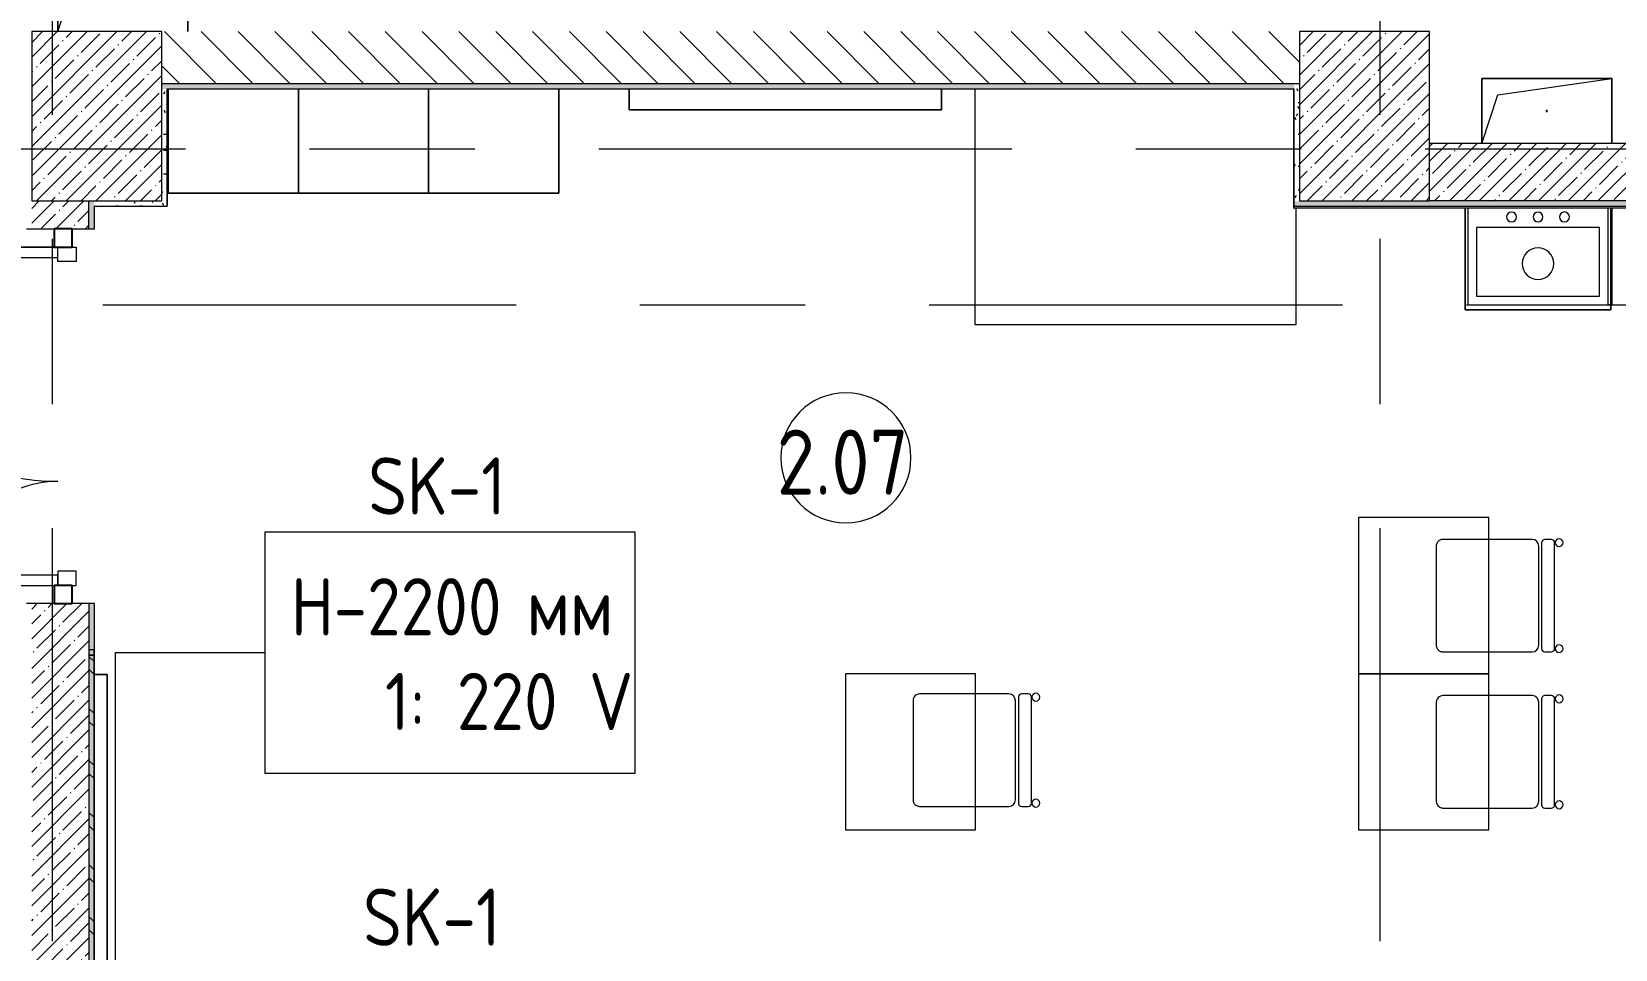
# Model space of a CAD drawing. Header units: millimetres. Extents: x 35147 to 231677, y -8553 to 29000.
# Drawn here: x 75480 to 81563, y 8024 to 11550 of the extents above; entities that cross this region are included whole.
import ezdxf

# ---------------------------------------------------------------- set-up
doc = ezdxf.new("R2010")
doc.units = ezdxf.units.MM
doc.linetypes.add('Осевая', pattern=[3175, 635, -476.25, 1587.5, -476.25])
for name, color, linetype, lineweight in [('A-AREA-IDEN', 7, 'Continuous', 9), ('A-DETL-GENF', 7, 'Continuous', 9), ('A-DOOR', 7, 'Continuous', 9), ('A-GENM', 7, 'Continuous', 9), ('A-GLAZ-CWMG', 7, 'Continuous', 9), ('A-GLAZ-CWMG-1', 7, 'Continuous', 25), ('A-WALL', 7, 'Continuous', 9), ('E-ELEC-FIXT-IDEN', 7, 'Continuous', 9), ('I-FURN', 7, 'Continuous', 9), ('I-WALL', 7, 'Continuous', 9), ('P-SANR-FIXT', 7, 'Continuous', 9), ('S-COLS', 7, 'Continuous', 9), ('Оси-2', 7, 'Осевая', 9)]:
    doc.layers.add(name, color=color, linetype=linetype, lineweight=lineweight)
for name, color, linetype, lineweight, true_color in [('A-WALL-1', 7, 'Continuous', 9, 0x3c3c3c), ('A-WALL-FNSH-1', 7, 'Continuous', 9, 0x3c3c3c), ('I-FURN-1', 7, 'Continuous', 9, 0xf0f0f0)]:
    doc.layers.add(name, color=color, linetype=linetype, lineweight=lineweight, true_color=true_color)
doc.styles.add('GOST Common', font='GOST_Common.ttf', dxfattribs={"width": 0.9, "height": 220})
doc.styles.add('GOST Common_1', font='GOST_Common.ttf', dxfattribs={"width": 0.9, "height": 250})
pattern_1 = [(45, (0, 0), (-57.02463, 57.02463), []), (45, (57.025, 0), (-57.02463, 57.02463), [100.806, -20.161, 3.353, -16.808])]
pattern_2 = [(0, (0, 0), (121.92, 30.48), [10.058, -81.382, 10.058, -81.382, -487.68]), (0, (0, 0), (121.92, 30.48), [-182.88, 10.058, -172.822, 10.058, -81.382, -213.36]), (0, (0, 0), (121.92, 30.48), [-457.2, 10.058, -50.902, 10.058, -142.342]), (120, (45.72, 15.24), (-87.356454, 90.345817), [10.058, -81.382, 10.058, -81.382, -487.68]), (120, (45.72, 15.24), (-87.356454, 90.345817), [-182.88, 10.058, -172.822, 10.058, -81.382, -213.36]), (120, (45.72, 15.24), (-87.356454, 90.345817), [-457.2, 10.058, -50.902, 10.058, -142.342]), (240, (60.96, 76.2), (-34.563546, -120.825817), [10.058, -81.382, 10.058, -81.382, -487.68]), (240, (60.96, 76.2), (-34.563546, -120.825817), [-182.88, 10.058, -172.822, 10.058, -81.382, -213.36]), (240, (60.96, 76.2), (-34.563546, -120.825817), [-457.2, 10.058, -50.902, 10.058, -142.342])]

# ---------------------------------------------------------------- blocks, each defined once
blk = doc.blocks.new('BSC_Колонна _Прямоугольная - 650х500-23287315-План размещения напольных электротехнических лючков и розеток 2 этажа в осях 12-23')
at = {"layer": 'S-COLS'}
h = blk.add_hatch(dxfattribs=at)
h.set_pattern_fill('FP_42', color=256, style=0, pattern_type=2)
h.set_pattern_definition([(135, (11225, -75730), (-57.02463, -57.02463), []), (135, (11225, -75672.975), (-57.02463, -57.02463), [100.806, -20.161, 3.353, -16.808])])
h.paths.add_polyline_path([(325, -250), (325, 250), (-325, 250), (-325, -250)])
for p, q in [((325, 250), (-325, 250)), ((-325, 250), (-325, -250)), ((325, -250), (325, 250)), ((-325, -250), (325, -250))]:
    blk.add_line(p, q, dxfattribs=at)
blk = doc.blocks.new('GM_Отверстие прямоугольное _в плите_ - Отверстие-V42-План размещения напольных электротехнических лючков и розеток 2 этажа в осях 12-23')
at = {"layer": 'A-GENM'}
for p, q in [((-250, -125), (-250, 125)), ((-250, 125), (250, 125)), ((250, 125), (-250, 125)), ((-250, 125), (-250, -125)), ((-187.5, 62.5), (250, 125)), ((250, 125), (250, -125)), ((250, -125), (250, 125)), ((-250, -125), (-187.5, 62.5))]:
    blk.add_line(p, q, dxfattribs=at)
for start, end in [(360, 180), (180, 360)]:
    blk.add_arc((0, 0), 2.5, start, end, dxfattribs=at)
blk = doc.blocks.new('SND_2D_Раковина - 500x400 без поручня-20345596-План размещения напольных электротехнических лючков и розеток 2 этажа в осях 12-23')
at = {"layer": 'P-SANR-FIXT'}
for p, q in [((-250, 220), (-246.7, 220)), ((-250, -152), (-250, 220)), ((-250, 220), (-250, -152)), ((-246.7, 220), (-250, 220)), ((-246.7, 220), (-236.4, 220)), ((-236.4, 220), (-246.7, 220))]:
    blk.add_line(p, q, dxfattribs=at)
blk = doc.blocks.new('BSC_Колонна _Прямоугольная - 650х500-V55-План размещения напольных электротехнических лючков и розеток 2 этажа в осях 12-23')
at = {"layer": 'S-COLS'}
h = blk.add_hatch(dxfattribs=at)
h.set_pattern_fill('FP_56', color=256, style=0, pattern_type=2)
h.set_pattern_definition([(135, (11225, -80600), (-57.02463, -57.02463), []), (135, (11225, -80542.975), (-57.02463, -57.02463), [100.806, -20.161, 3.353, -16.808])])
h.paths.add_polyline_path([(325, -107.7), (325, 250), (-325, 250), (-325, -250), (325, -250)])
for p, q in [((325, 250), (-325, 250)), ((-325, 250), (-325, -250)), ((325, -250), (325, 250)), ((-325, -250), (325, -250))]:
    blk.add_line(p, q, dxfattribs=at)
blk = doc.blocks.new('GM_Отверстие прямоугольное _в плите_ - Отверстие-V59-План размещения напольных электротехнических лючков и розеток 2 этажа в осях 12-23')
at = {"layer": 'A-GENM'}
for p, q in [((-250, -125), (-250, 125)), ((-250, 125), (250, 125)), ((250, 125), (-250, 125)), ((-250, 125), (-250, -125)), ((-187.5, 62.5), (250, 125)), ((250, 125), (250, -125)), ((250, -125), (250, 125)), ((-250, -125), (-187.5, 62.5))]:
    blk.add_line(p, q, dxfattribs=at)
for start, end in [(360, 180), (180, 360)]:
    blk.add_arc((0, 0), 2.5, start, end, dxfattribs=at)
blk = doc.blocks.new('Стол базовый прямоугольный - 1_7а-25476368-План размещения напольных электротехнических лючков и розеток 2 этажа в осях 12-23')
at = {"layer": 'I-FURN-1'}
for p, q in [((250, 300), (-250, 300)), ((-250, 300), (-250, -300)), ((250, -300), (250, 300)), ((-250, -300), (250, -300))]:
    blk.add_line(p, q, dxfattribs=at)
blk = doc.blocks.new('Стул Breuer - 1_9а-V129-План размещения напольных электротехнических лючков и розеток 2 этажа в осях 12-23')
at = {"layer": 'I-FURN-1'}
for p, q in [((-215.9, 215.9), (-215.9, 40)), ((190.5, 241.3), (-190.5, 241.3)), ((215.9, 40), (215.9, 215.9)), ((-215.9, 40), (-215.9, -127)), ((215.9, -127), (215.9, 40)), ((-215.9, -176.2), (-215.9, -200.8)), ((203.2, -163.5), (-203.2, -163.5)), ((-190.5, -152.4), (190.5, -152.4)), ((215.9, -200.8), (215.9, -176.2)), ((-203.2, -213.5), (203.2, -213.5))]:
    blk.add_line(p, q, dxfattribs=at)
for centre, radius, start, end in [((-190.5, 215.9), 25.4, 150, 180), ((-190.5, 215.9), 25.4, 120, 150), ((-190.5, 215.9), 25.4, 90, 120), ((190.5, 215.9), 25.4, 75, 90), ((190.5, 215.9), 25.4, 45, 75), ((190.5, 215.9), 25.4, 0, 45), ((-190.5, -127), 25.4, 180, 270), ((-203.2, -176.2), 12.7, 90, 180), ((190.5, -127), 25.4, 270, 360), ((203.2, -176.2), 12.7, 360, 90), ((-203.5, -230.6), 15.1, 360, 180), ((-203.5, -230.6), 15.1, 180, 360), ((-203.2, -200.8), 12.7, 180, 270), ((203.7, -230.6), 15.1, 360, 180), ((203.7, -230.6), 15.1, 180, 360), ((203.2, -200.8), 12.7, 270, 360)]:
    blk.add_arc(centre, radius, start, end, dxfattribs=at)
blk = doc.blocks.new('Стул Breuer - 1_9а-V130-План размещения напольных электротехнических лючков и розеток 2 этажа в осях 12-23')
at = {"layer": 'I-FURN-1'}
for p, q in [((-215.9, 215.9), (-215.9, 40)), ((190.5, 241.3), (-190.5, 241.3)), ((215.9, 40), (215.9, 215.9)), ((-215.9, 40), (-215.9, -127)), ((215.9, -127), (215.9, 40)), ((-215.9, -176.2), (-215.9, -200.8)), ((203.2, -163.5), (-203.2, -163.5)), ((-190.5, -152.4), (190.5, -152.4)), ((215.9, -200.8), (215.9, -176.2)), ((-203.2, -213.5), (203.2, -213.5))]:
    blk.add_line(p, q, dxfattribs=at)
for centre, radius, start, end in [((-190.5, 215.9), 25.4, 165, 180), ((-190.5, 215.9), 25.4, 135, 165), ((-190.5, 215.9), 25.4, 90, 135), ((190.5, 215.9), 25.4, 0, 90), ((-190.5, -127), 25.4, 180, 270), ((-203.2, -176.2), 12.7, 90, 180), ((190.5, -127), 25.4, 270, 360), ((203.2, -176.2), 12.7, 360, 90), ((-203.5, -230.6), 15.1, 360, 180), ((-203.5, -230.6), 15.1, 180, 360), ((-203.2, -200.8), 12.7, 180, 270), ((203.7, -230.6), 15.1, 360, 180), ((203.7, -230.6), 15.1, 180, 360), ((203.2, -200.8), 12.7, 270, 360)]:
    blk.add_arc(centre, radius, start, end, dxfattribs=at)
blk = doc.blocks.new('Стол базовый прямоугольный - 1_290-V137-План размещения напольных электротехнических лючков и розеток 2 этажа в осях 12-23')
at = {"layer": 'I-FURN-1'}
for p, q in [((-617.5, 450), (-617.5, -455)), ((617.5, -455), (617.5, -8)), ((-617.5, -455), (617.5, -455))]:
    blk.add_line(p, q, dxfattribs=at)
blk = doc.blocks.new('Стул Breuer - 1_9а-V138-План размещения напольных электротехнических лючков и розеток 2 этажа в осях 12-23')
at = {"layer": 'I-FURN-1'}
for p, q in [((-215.9, 215.9), (-215.9, 1)), ((190.5, 241.3), (-190.5, 241.3)), ((215.9, 1), (215.9, 215.9)), ((-215.9, 1), (-215.9, -127)), ((215.9, -127), (215.9, 1)), ((-215.9, -176.2), (-215.9, -200.8)), ((203.2, -163.5), (-203.2, -163.5)), ((-190.5, -152.4), (190.5, -152.4)), ((215.9, -200.8), (215.9, -176.2)), ((-203.2, -213.5), (203.2, -213.5))]:
    blk.add_line(p, q, dxfattribs=at)
for centre, radius, start, end in [((-190.5, 215.9), 25.4, 135, 180), ((-190.5, 215.9), 25.4, 105, 135), ((-190.5, 215.9), 25.4, 90, 105), ((190.5, 215.9), 25.4, 0, 90), ((-190.5, -127), 25.4, 180, 270), ((-203.2, -176.2), 12.7, 90, 180), ((190.5, -127), 25.4, 270, 360), ((203.2, -176.2), 12.7, 360, 90), ((-203.5, -230.6), 15.1, 360, 180), ((-203.5, -230.6), 15.1, 180, 360), ((-203.2, -200.8), 12.7, 180, 270), ((203.7, -230.6), 15.1, 360, 180), ((203.7, -230.6), 15.1, 180, 360), ((203.2, -200.8), 12.7, 270, 360)]:
    blk.add_arc(centre, radius, start, end, dxfattribs=at)
blk = doc.blocks.new('Зеркало обычное - Доска-32858947-План размещения напольных электротехнических лючков и розеток 2 этажа в осях 12-23')
at = {"layer": 'I-FURN'}
h = blk.add_hatch(dxfattribs=at)
h.set_pattern_fill('FP_59', color=256, style=0, pattern_type=2)
h.set_pattern_definition([(45, (50, 50), (-199.9995, 0), [141.421, -141.421]), (45, (100, 50), (-199.9995, 0), [70.711, -212.132]), (45, (50, 100), (-199.9995, 0), [70.711, -212.132])])
h.paths.add_polyline_path([(-2005, 40), (2005, 40), (2005, 60), (-2005, 60)])
at = {"layer": 'I-FURN-1'}
for p, q in [((2025, 60), (-2025, 60)), ((-2025, 60), (-2025, 40)), ((-2025, 40), (2025, 40)), ((2005, 60), (-2005, 60)), ((-2005, 60), (-2005, 40)), ((2005, 60), (-2005, 60)), ((-2005, 40), (-2005, 60)), ((-2005, 40), (2005, 40)), ((-2005, 40), (2005, 40)), ((2005, 40), (2005, 60)), ((2005, 60), (2005, 40)), ((2025, 40), (2025, 60))]:
    blk.add_line(p, q, dxfattribs=at)
blk = doc.blocks.new('Мойка кухонная - Мойка Steel Hammer SH R 5151 GLOWE 2-25614168-План размещения напольных электротехнических лючков и розеток 2 этажа в осях 12-23')
at = {"layer": 'P-SANR-FIXT'}
for p, q in [((-270, -28), (-270, -400)), ((270, -400), (270, -28)), ((236.1, -102.3), (-236.6, -102.3)), ((-236.6, -102.3), (-236.6, -366.4)), ((236.1, -366.4), (236.1, -102.3)), ((-270, -400), (270, -400)), ((-236.6, -366.4), (236.1, -366.4))]:
    blk.add_line(p, q, dxfattribs=at)
for centre, radius, start, end in [((-101.6, -61.9), 19, 90, 180), ((-101.6, -61.9), 19, 360, 90), ((0, -61.9), 19, 360, 180), ((101.6, -61.9), 19.1, 360, 180), ((-101.6, -61.9), 19, 180, 270), ((-101.6, -61.9), 19.1, 270, 360), ((0, -61.9), 19, 180, 360), ((101.6, -61.9), 19.1, 180, 360), ((0, -241.3), 60.5, 360, 180), ((0, -241.3), 60.5, 180, 360)]:
    blk.add_arc(centre, radius, start, end, dxfattribs=at)
blk = doc.blocks.new('1_113 тумба - 1_113 тумба-V194-План размещения напольных электротехнических лючков и розеток 2 этажа в осях 12-23')
at = {"layer": 'I-FURN-1'}
for p, q in [((-400, 1500), (0, 1500)), ((-400, 0), (-400, 1500)), ((0, 1500), (-400, 1500)), ((-400, 1500), (-400, 1000)), ((-400, 1000), (-400, 1500)), ((-400, 1500), (0, 1500)), ((0, 1500), (0, 0)), ((0, 1500), (0, 1000)), ((0, 1000), (-400, 1000)), ((-400, 1000), (-400, 500)), ((-400, 500), (-400, 1000)), ((-400, 1000), (0, 1000)), ((-400, 1000), (0, 1000)), ((0, 1000), (-400, 1000)), ((0, 1000), (0, 500)), ((-400, 500), (0, 500)), ((0, 500), (-400, 500)), ((0, 500), (-400, 500)), ((-400, 500), (-400, 0)), ((-400, 0), (-400, 500)), ((-400, 500), (0, 500)), ((0, 500), (0, 0)), ((0, 0), (-400, 0)), ((-400, 0), (0, 0)), ((0, 0), (-400, 0))]:
    blk.add_line(p, q, dxfattribs=at)
blk = doc.blocks.new('Прямоугольный импост - 50 x 70 мм-31927764-План размещения напольных электротехнических лючков и розеток 2 этажа в осях 12-23')
at = {"layer": 'A-GLAZ-CWMG-1'}
for p, q in [((-70, 35), (0, 35)), ((-70, -35), (-70, 35)), ((0, 35), (0, -35)), ((0, -35), (-70, -35))]:
    blk.add_line(p, q, dxfattribs=at)
blk = doc.blocks.new('Дверь_Витражная_остекление_ - ДВН_ДАО_Главный вход_1200 в свету Д-22 _п_-32403398-План размещения напольных электротехнических лючков и розеток 2 этажа в осях 12-23')
at = {"layer": 'A-DETL-GENF'}
for p, q in [((650, 920), (610, 920)), ((610, 920), (610, 20)), ((650, 35), (650, 920)), ((-610, 420), (-650, 420)), ((-650, 420), (-650, 35)), ((-610, 20), (-610, 420)), ((-650, 20), (-610, 20)), ((-595, 20), (-650, 20)), ((-595, -50), (-595, 20)), ((595, -50), (595, 20)), ((595, 20), (650, 20)), ((610, 20), (650, 20)), ((-650, -35), (-650, -50)), ((-650, -50), (-595, -50)), ((650, -50), (595, -50)), ((650, -35), (650, -50))]:
    blk.add_line(p, q, dxfattribs=at)
at = {"layer": 'A-DOOR'}
for p, q in [((650, 920), (650, 35)), ((-650, 420), (-650, 35))]:
    blk.add_line(p, q, dxfattribs=at)
for centre, radius, start, end in [((650, 20), 900, 90, 180), ((-650, 20), 400, 360, 90)]:
    blk.add_arc(centre, radius, start, end, dxfattribs=at)
blk = doc.blocks.new('Прямоугольный импост - 50 x 70 мм-31701779-План размещения напольных электротехнических лючков и розеток 2 этажа в осях 12-23')
at = {"layer": 'A-GLAZ-CWMG-1'}
for p, q in [((0, 35), (-70, 35)), ((-70, 35), (-70, -35)), ((0, -35), (0, 35)), ((-70, -35), (0, -35))]:
    blk.add_line(p, q, dxfattribs=at)
blk = doc.blocks.new('Марка_Помещения - Номер-25198446-План размещения напольных электротехнических лючков и розеток 2 этажа в осях 12-23')
at = {"layer": 'A-AREA-IDEN'}
for start, end in [(360, 180), (180, 360)]:
    blk.add_arc((0, 0), 2.5, start, end, dxfattribs=at)

msp = doc.modelspace()

# ---------------------------------------------------------------- hatches: boundary and pattern name
at = {"layer": 'I-WALL'}
h = msp.add_hatch(dxfattribs=at)
h.set_pattern_fill('FP_19', color=256, style=0, pattern_type=2)
h.set_pattern_definition([(135, (0, 0), (-70.71068, -70.71068), [])])
h.paths.add_polyline_path([(80350, 11350), (80350, 11550), (75980, 11550), (75980, 11350), (80330, 11350)])
h = msp.add_hatch(dxfattribs=at)
h.set_pattern_fill('FP_58', color=256, style=0, pattern_type=2)
h.set_pattern_definition(pattern_2)
h.paths.add_polyline_path([(80329, 11330), (80330, 11330), (80330, 11350), (75980, 11350), (75980, 11330), (79036.6, 11330)])
h = msp.add_hatch(dxfattribs=at)
h.set_pattern_fill('FP_58', color=256, style=0, pattern_type=2)
h.set_pattern_definition(pattern_2)
h.paths.add_polyline_path([(75980, 10880), (76000, 10880), (76000, 11330), (75980, 11330), (75980, 10900)])
h = msp.add_hatch(dxfattribs=at)
h.set_pattern_fill('FP_58', color=256, style=0, pattern_type=2)
h.set_pattern_definition(pattern_2)
h.paths.add_polyline_path([(80350, 10900), (80350, 11350), (80330, 11350), (80330, 10900)])
h = msp.add_hatch(dxfattribs=at)
h.set_pattern_fill('FP_17', color=256, style=0, pattern_type=2)
h.set_pattern_definition(pattern_1)
h.paths.add_polyline_path([(84200, 10900), (84200, 11120), (80850, 11120), (80850, 10900), (83403.8, 10900)])
h = msp.add_hatch(dxfattribs=at)
h.set_pattern_fill('FP_17', color=256, style=0, pattern_type=2)
h.set_pattern_definition(pattern_1)
h.paths.add_polyline_path([(75700, 7900), (75700, 9352.3), (75480, 9352.3), (75480, 7900)])
h.paths.add_polyline_path([(75480, 10792.3), (75700, 10792.3), (75700, 10900), (75480, 10900)])
h = msp.add_hatch(dxfattribs=at)
h.set_pattern_fill('FP_58', color=256, style=0, pattern_type=2)
h.set_pattern_definition(pattern_2)
h.paths.add_polyline_path([(75700, 4130), (75720, 4130), (75720, 9352.3), (75700, 9351.9), (75700, 5125)])
h.paths.add_polyline_path([(75720, 10792.3), (75720, 10900), (75700, 10900), (75700, 10792.3)])
h = msp.add_hatch(dxfattribs=at)
h.set_pattern_fill('FP_58', color=256, style=0, pattern_type=2)
h.set_pattern_definition(pattern_2)
h.paths.add_polyline_path([(75980, 10880), (75980, 10900), (75720, 10900), (75720, 10880)])
h = msp.add_hatch(dxfattribs=at)
h.set_pattern_fill('FP_58', color=256, style=0, pattern_type=2)
h.set_pattern_definition(pattern_2)
h.paths.add_polyline_path([(84459, 10880), (84460, 10880), (84460, 10900), (80330, 10900), (80330, 10880), (83403.8, 10880)])

# ---------------------------------------------------------------- linework, layer by layer
at = {"layer": 'A-WALL'}
for p, q in [((80350, 11350), (75980, 11350)), ((76000, 11330), (80330, 11330)), ((80330, 10900), (80330, 11330)), ((75720, 10880), (75720, 10792.3)), ((80330, 10880), (80330, 10880)), ((75720, 9352.3), (75720, 4145))]:
    msp.add_line(p, q, dxfattribs=at)
at = {"layer": 'A-WALL-1'}
for p, q in [((76000, 11329), (76000, 11330)), ((84200, 11120), (80850, 11120)), ((75700, 10792.3), (75700, 10900)), ((84480, 10900), (80850, 10900)), ((75720, 10880), (76000, 10880)), ((75460, 10792.3), (75720, 10792.3)), ((75720, 9352.3), (75460, 9352.3)), ((75700, 9352.3), (75700, 4055))]:
    msp.add_line(p, q, dxfattribs=at)
at = {"layer": 'A-WALL-FNSH-1'}
for p, q in [((76000, 11329), (76000, 10880)), ((80329, 11329), (76000, 11329)), ((76001, 10879), (76001, 11329)), ((80329, 10872), (80329, 11330)), ((80330, 10880), (80330, 10900)), ((75721, 10879), (76001, 10879)), ((75721, 10792.3), (75721, 10879)), ((80329, 10872), (80330, 10872)), ((75720, 10792.3), (75721, 10792.3)), ((75721, 9352.3), (75720, 9352.3)), ((75721, 4146), (75721, 9352.3))]:
    msp.add_line(p, q, dxfattribs=at)
at = {"layer": 'E-ELEC-FIXT-IDEN'}
for p, q in [((75802, 9164), (76376.4, 9164)), ((75802, 7950.6), (75802, 9164))]:
    msp.add_line(p, q, dxfattribs=at)
at = {"layer": 'E-ELEC-FIXT-IDEN', "flags": 128}
msp.add_lwpolyline([(76376.4, 9628), (77796.8, 9628), (77796.8, 8700), (76376.4, 8700)], close=True, dxfattribs=at)
at = {"layer": 'I-FURN-1'}
for p, q in [((77775.6, 11330), (77775.6, 11250)), ((77775.6, 11250), (77775.6, 11330)), ((78975.1, 11250), (78975.1, 11330)), ((78975.1, 11330), (78975.1, 11250)), ((77775.6, 11250), (78975.1, 11250)), ((78975.1, 11250), (77775.6, 11250)), ((80986.4, 10872), (80986.4, 10481.4)), ((80986.4, 10481.4), (80986.4, 10872)), ((81546.7, 10481.4), (81546.7, 10872)), ((81546.7, 10872), (81546.7, 10481.4)), ((80986.4, 10481.4), (81546.7, 10481.4)), ((81546.7, 10481.4), (80986.4, 10481.4)), ((75770.5, 9080), (75720, 9080)), ((75720, 9080), (75770.5, 9080)), ((75770.5, 5030), (75770.5, 9080)), ((75770.5, 9080), (75770.5, 5030))]:
    msp.add_line(p, q, dxfattribs=at)
at = {"layer": 'I-WALL'}
for p, q in [((80330, 10880), (82129.5, 10880)), ((80330, 10880), (80330, 10879)), ((82129.5, 10872), (80330, 10872))]:
    msp.add_line(p, q, dxfattribs=at)
at = {"layer": 'Оси-2'}
for p, q in [((75560, 593.7), (75560, 25078.1)), ((80660, 593.7), (80660, 24890.1)), ((38446.8, 11100), (82200, 11100)), ((39716.8, 10500), (82200, 10500))]:
    msp.add_line(p, q, dxfattribs=at)

# ---------------------------------------------------------------- block references
at = {"layer": 'A-AREA-IDEN', "xscale": 99.99999999999993, "yscale": 99.99999999999993, "zscale": 99.99999999999993}
msp.add_blockref('Марка_Помещения - Номер-25198446-План размещения напольных электротехнических лючков и розеток 2 этажа в осях 12-23', (78607.8, 9912.5), dxfattribs=at)
at = {"layer": 'A-DOOR', "rotation": 89.99999999999997}
msp.add_blockref('Дверь_Витражная_остекление_ - ДВН_ДАО_Главный вход_1200 в свету Д-22 _п_-32403398-План размещения напольных электротехнических лючков и розеток 2 этажа в осях 12-23', (75601, 10072.3), dxfattribs=at)
at = {"layer": 'A-GENM'}
for name, p in [('GM_Отверстие прямоугольное _в плите_ - Отверстие-V42-План размещения напольных электротехнических лючков и розеток 2 этажа в осях 12-23', (75830, 11675)), ('GM_Отверстие прямоугольное _в плите_ - Отверстие-V59-План размещения напольных электротехнических лючков и розеток 2 этажа в осях 12-23', (81300, 11245))]:
    msp.add_blockref(name, p, dxfattribs=at)
at = {"layer": 'A-GLAZ-CWMG', "extrusion": (0, 0, -1), "rotation": 90.00000000000004}
msp.add_blockref('Прямоугольный импост - 50 x 70 мм-31927764-План размещения напольных электротехнических лючков и розеток 2 этажа в осях 12-23', (-75601, 10792.3), dxfattribs=at)
at = {"layer": 'A-GLAZ-CWMG', "rotation": 269.9999999999999}
msp.add_blockref('Прямоугольный импост - 50 x 70 мм-31701779-План размещения напольных электротехнических лючков и розеток 2 этажа в осях 12-23', (75601, 9352.3), dxfattribs=at)
at = {"layer": 'I-FURN-1'}
for name, p, rotation in [('1_113 тумба - 1_113 тумба-V194-План размещения напольных электротехнических лючков и розеток 2 этажа в осях 12-23', (77504.7, 11330), 89.9999999999998), ('Стул Breuer - 1_9а-V129-План размещения напольных электротехнических лючков и розеток 2 этажа в осях 12-23', (81116.9, 9383), 89.99999999999959), ('Зеркало обычное - Доска-32858947-План размещения напольных электротехнических лючков и розеток 2 этажа в осях 12-23', (75760, 7150), 89.9999999999998), ('Стул Breuer - 1_9а-V138-План размещения напольных электротехнических лючков и розеток 2 этажа в осях 12-23', (79106.9, 8789.3), 89.99999999999959), ('Стул Breuer - 1_9а-V130-План размещения напольных электротехнических лючков и розеток 2 этажа в осях 12-23', (81116.9, 8783), 89.99999999999959)]:
    msp.add_blockref(name, p, dxfattribs=dict(at, rotation=rotation))
for name, p in [('Стол базовый прямоугольный - 1_290-V137-План размещения напольных электротехнических лючков и розеток 2 этажа в осях 12-23', (79720, 10880)), ('Стол базовый прямоугольный - 1_7а-25476368-План размещения напольных электротехнических лючков и розеток 2 этажа в осях 12-23', (80826.9, 9383)), ('Стол базовый прямоугольный - 1_7а-25476368-План размещения напольных электротехнических лючков и розеток 2 этажа в осях 12-23', (78855.9, 8783)), ('Стол базовый прямоугольный - 1_7а-25476368-План размещения напольных электротехнических лючков и розеток 2 этажа в осях 12-23', (80826.9, 8783))]:
    msp.add_blockref(name, p, dxfattribs=at)
at = {"layer": 'P-SANR-FIXT'}
msp.add_blockref('Мойка кухонная - Мойка Steel Hammer SH R 5151 GLOWE 2-25614168-План размещения напольных электротехнических лючков и розеток 2 этажа в осях 12-23', (81266.4, 10900), dxfattribs=at)
at = {"layer": 'P-SANR-FIXT', "rotation": 180}
msp.add_blockref('SND_2D_Раковина - 500x400 без поручня-20345596-План размещения напольных электротехнических лючков и розеток 2 этажа в осях 12-23', (81300, 10720), dxfattribs=at)
at = {"layer": 'S-COLS', "rotation": 270.0000000000007}
for name, p in [('BSC_Колонна _Прямоугольная - 650х500-23287315-План размещения напольных электротехнических лючков и розеток 2 этажа в осях 12-23', (75730, 11225)), ('BSC_Колонна _Прямоугольная - 650х500-V55-План размещения напольных электротехнических лючков и розеток 2 этажа в осях 12-23', (80600, 11225))]:
    msp.add_blockref(name, p, dxfattribs=at)

# ---------------------------------------------------------------- texts
at = {"layer": 'A-AREA-IDEN', "insert": (78342, 10021), "char_height": 250, "width": 663.797, "attachment_point": 1, "style": 'GOST Common_1'}
msp.add_mtext('2.07', dxfattribs=at)
at = {"layer": 'E-ELEC-FIXT-IDEN', "char_height": 220, "attachment_point": 1, "style": 'GOST Common'}
for s, insert, width in [('SK-1', (76773, 9914.3), 656.582), ('H-2200 ', (76476.4, 9450.3), 1096.708), ('мм', (77381.3, 9450.3), 375.19), ('   1: 220 V', (76476.4, 9086.5), 1291.519), ('SK-1', (76753, 8257.6), 656.582)]:
    msp.add_mtext(s, dxfattribs=dict(at, insert=insert, width=width))

doc.saveas('drawing.dxf')
